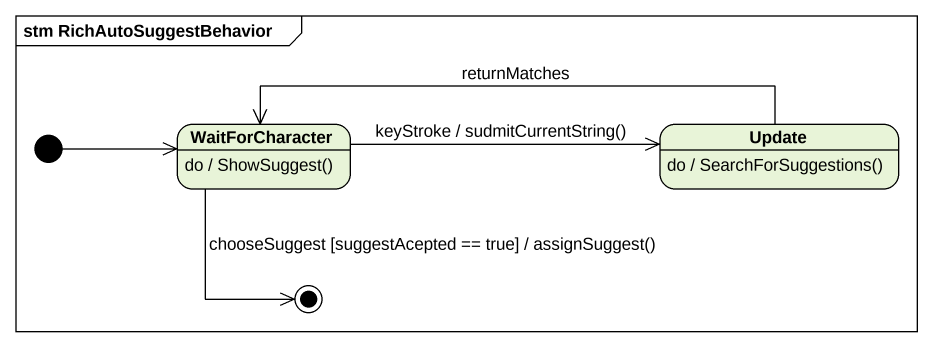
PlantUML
@startuml
mainframe stm RichAutoSuggestBehavior
hide empty description
state WaitForCharacter
WaitForCharacter : do / ShowSuggest()
state Update
Update : do / SearchForSuggestions()
[*] -right-> WaitForCharacter
WaitForCharacter -right-> Update : keyStroke / sudmitCurrentString()
Update -left-> WaitForCharacter : returnMatches
WaitForCharacter --> [*] : chooseSuggest [suggestAcepted == true] / assignSuggest()
@enduml
